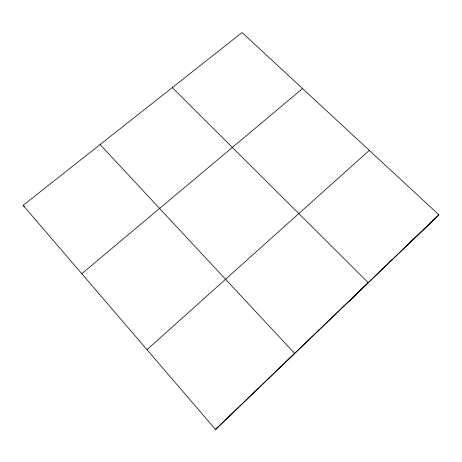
<?xml version="1.0" encoding="UTF-8"?>
<svg xmlns="http://www.w3.org/2000/svg" width="462" height="462" viewBox="0 0 462 462"><rect width="100%" height="100%" fill="white"/><g stroke="black" fill="none" stroke-linecap="round" stroke-linejoin="round"><path stroke-width="0.69" d="M268.116 378.927L268.907 378.153M285.487 362.312L294.64 353.424L100.098 144.566M317.902 331.087L319.762 329.285M341.932 307.992L344.288 305.717M348.827 301.443L368.249 282.692L172.274 87.607M389.068 262.699L392.353 259.529M410.244 242.423L438.9 214.801L242.059 32.536L23.1 205.336L215.511 429.464L218.128 427.05M215.511 429.464L438.9 214.801M215.893 429.111L434.748 218.803M147.008 349.67L369.329 150.375M81.786 273.695L302.564 88.554M23.1 205.336L24.498 206.722"/></g></svg>
